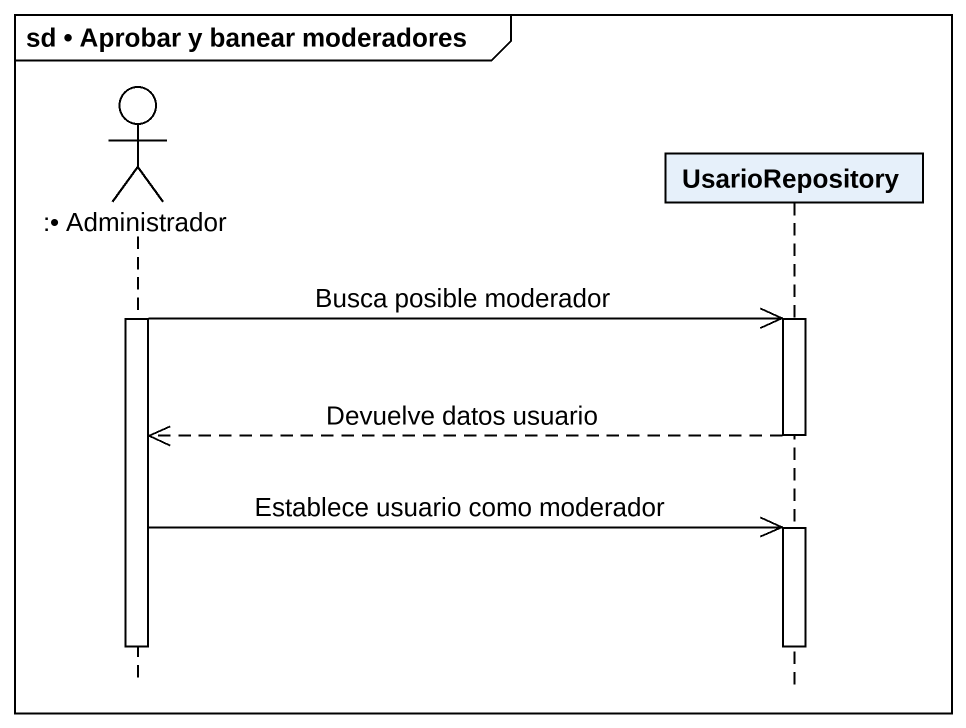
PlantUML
@startuml
mainframe sd • Aprobar y banear moderadores
hide footbox
actor ":• Administrador" as Administrador
participant UsarioRepository

activate Administrador
Administrador ->> UsarioRepository : Busca posible moderador
activate UsarioRepository
UsarioRepository -->> Administrador : Devuelve datos usuario
deactivate UsarioRepository
Administrador ->> UsarioRepository : Establece usuario como moderador
activate UsarioRepository
deactivate Administrador
deactivate UsarioRepository
@enduml
